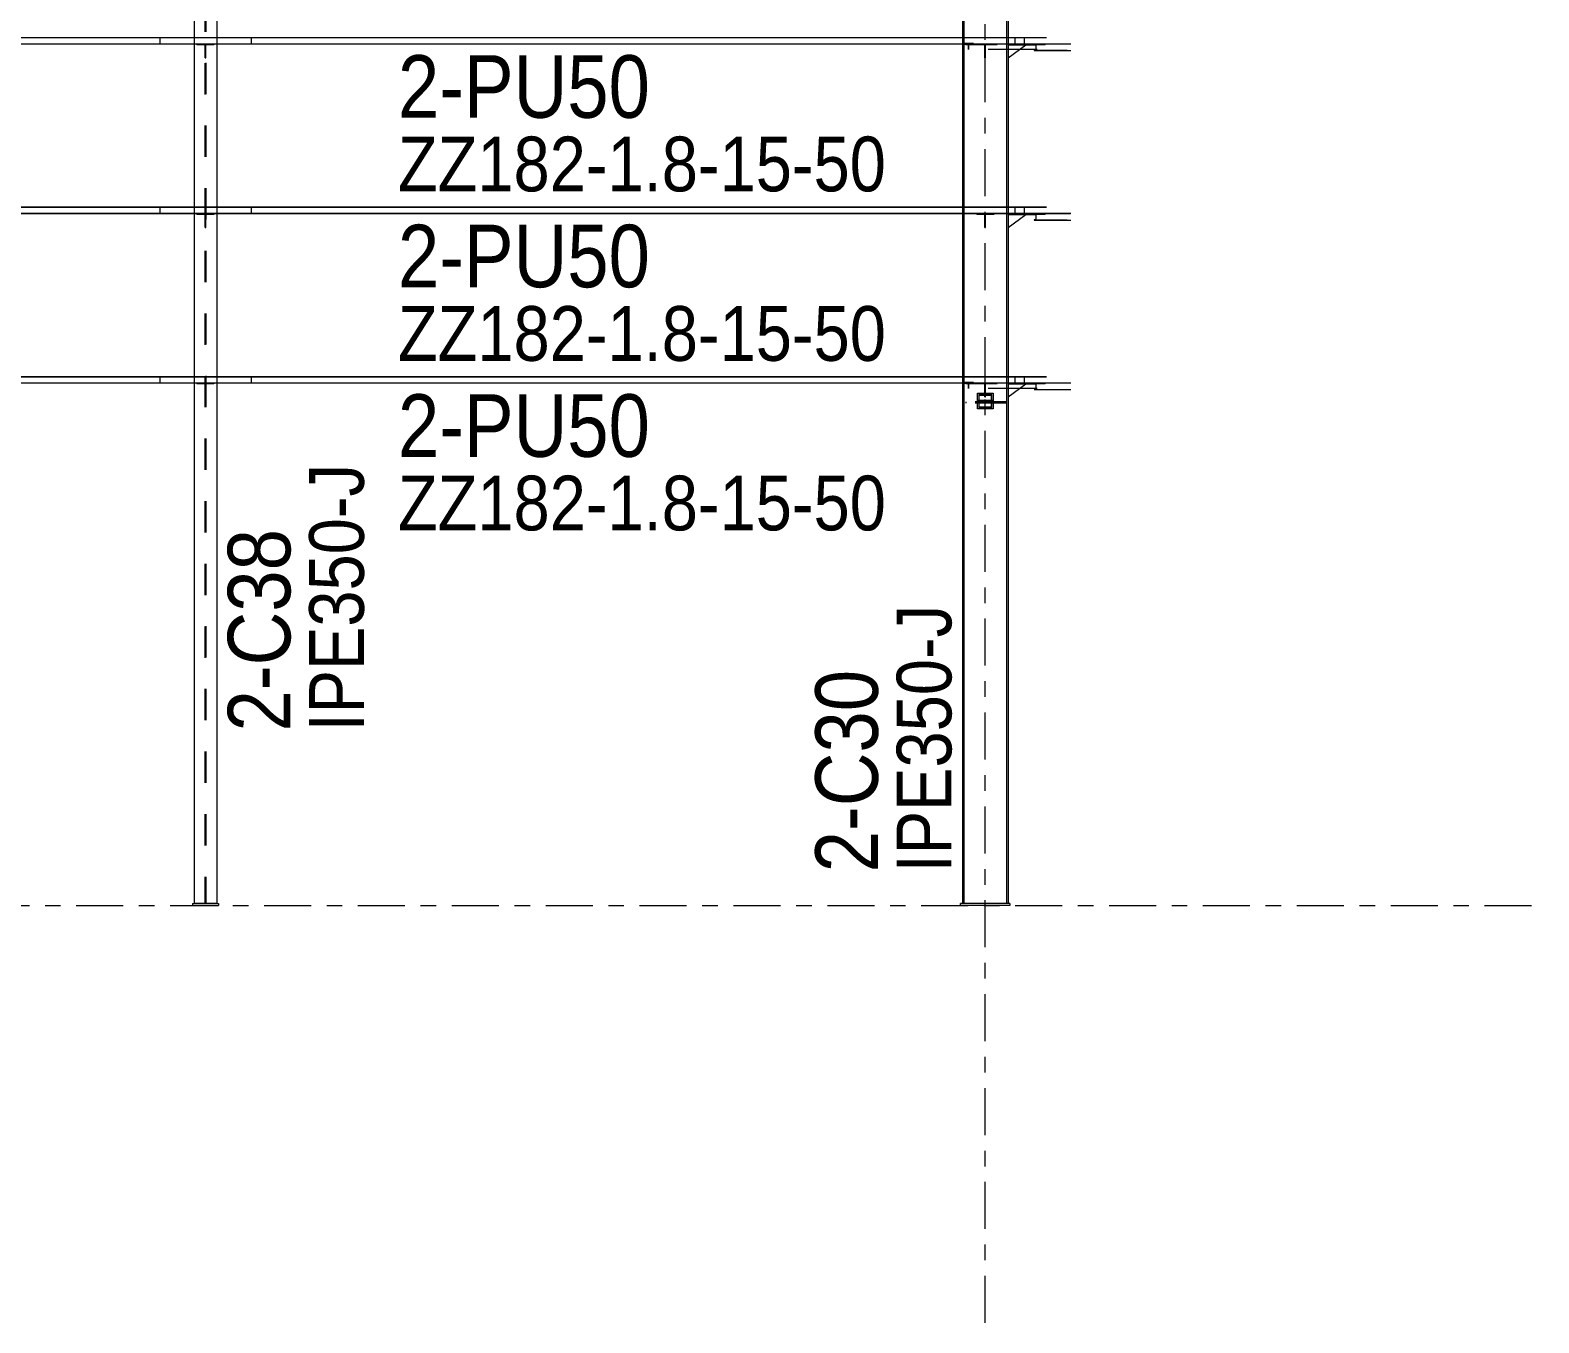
# Model space of a CAD drawing. Header units: millimetres. Extents: x -49 to 773, y -65 to 509.
# Drawn here: x 170 to 266.4, y 340.9 to 423.5 of the extents above; entities that cross this region are included whole.
import ezdxf

# ---------------------------------------------------------------- set-up
doc = ezdxf.new("R2010")
doc.units = ezdxf.units.MM
for name, pattern in [('XKITLINE00', [0]), ('XKITLINE02', [4, 2, -2]), ('XKITLINE03', [6, 3, -1, 1, -1])]:
    doc.linetypes.add(name, pattern=pattern)
for name, color, linetype, lineweight in [('Part', 2, 'Continuous', 0), ('PartMark', 7, 'Continuous', 0), ('S-grid', 1, 'Continuous', 0)]:
    doc.layers.add(name, color=color, linetype=linetype, lineweight=lineweight)
doc.styles.add('ARIAL', font='ARIAL.TTF')

# ---------------------------------------------------------------- blocks, each defined once
blk = doc.blocks.new('*A238')
at = {"layer": 'Part'}
blk.add_hatch(color=3, dxfattribs=at).paths.add_polyline_path([(178.286, 400.958), (178.286, 400.973), (233.528, 400.973), (233.528, 400.958)], flags=17)
blk = doc.blocks.new('*A239')
at = {"layer": 'Part'}
blk.add_hatch(color=3, dxfattribs=at).paths.add_polyline_path([(178.286, 422.625), (178.286, 422.64), (233.528, 422.64), (233.528, 422.625)], flags=17)
blk = doc.blocks.new('*A240')
at = {"layer": 'Part'}
blk.add_hatch(color=3, dxfattribs=at).paths.add_polyline_path([(178.286, 411.792), (178.286, 411.807), (233.528, 411.807), (233.528, 411.792)], flags=17)
blk = doc.blocks.new('*A241')
at = {"layer": 'Part'}
blk.add_hatch(color=3, dxfattribs=at).paths.add_polyline_path([(230.495, 411.75), (230.495, 411.792), (231.578, 411.792), (231.578, 411.75)], flags=17)
blk = doc.blocks.new('*A242')
at = {"layer": 'Part'}
blk.add_hatch(color=3, dxfattribs=at).paths.add_polyline_path([(230.495, 400.917), (230.495, 400.958), (231.578, 400.958), (231.578, 400.917)], flags=17)
blk = doc.blocks.new('*A243')
at = {"layer": 'Part'}
blk.add_hatch(color=3, dxfattribs=at).paths.add_polyline_path([(230.495, 422.583), (230.495, 422.625), (231.578, 422.625), (231.578, 422.583)], flags=17)
blk = doc.blocks.new('*A249')
at = {"layer": 'Part'}
blk.add_hatch(color=3, dxfattribs=at).paths.add_polyline_path([(125.453, 400.958), (125.453, 400.973), (184.12, 400.973), (184.12, 400.958)], flags=17)
blk = doc.blocks.new('*A251')
at = {"layer": 'Part'}
blk.add_hatch(color=3, dxfattribs=at).paths.add_polyline_path([(180.661, 400.917), (180.661, 400.958), (181.745, 400.958), (181.745, 400.917)], flags=17)
blk = doc.blocks.new('*A255')
at = {"layer": 'Part'}
blk.add_hatch(color=3, dxfattribs=at).paths.add_polyline_path([(125.453, 422.625), (125.453, 422.64), (184.12, 422.64), (184.12, 422.625)], flags=17)
blk = doc.blocks.new('*A256')
at = {"layer": 'Part'}
blk.add_hatch(color=3, dxfattribs=at).paths.add_polyline_path([(125.453, 411.792), (125.453, 411.807), (184.12, 411.807), (184.12, 411.792)], flags=17)
blk = doc.blocks.new('*A263')
at = {"layer": 'Part'}
blk.add_hatch(color=3, dxfattribs=at).paths.add_polyline_path([(180.661, 411.75), (180.661, 411.792), (181.745, 411.792), (181.745, 411.75)], flags=17)
blk = doc.blocks.new('*A264')
at = {"layer": 'Part'}
blk.add_hatch(color=3, dxfattribs=at).paths.add_polyline_path([(180.661, 422.583), (180.661, 422.625), (181.745, 422.625), (181.745, 422.583)], flags=17)
blk = doc.blocks.new('*A950')
at = {"layer": 'S-grid', "color": 1, "linetype": 'XKITLINE03', "lineweight": 0}
blk.add_line((-1.047, 367.583), (266.415, 367.583), dxfattribs=at)
blk = doc.blocks.new('*A951')
at = {"layer": 'S-grid', "color": 1, "linetype": 'XKITLINE03', "lineweight": 0}
blk.add_line((231.036, 340.917), (231.036, 491.125), dxfattribs=at)
at = {"layer": 'S-grid', "color": 3, "style": 'ARIAL', "width": 0.85}
blk.add_text("8'", height=3, dxfattribs=at).set_placement((229.542, 492.125))
blk = doc.blocks.new('*A1104')
at = {"layer": 'Part', "color": 7, "linetype": 'XKITLINE02', "lineweight": 0}
for p, q in [((181.932, 457.503), (180.474, 457.349)), ((181.174, 457.423), (181.174, 367.708)), ((181.232, 457.429), (181.232, 367.708)), ((180.474, 455.542), (180.474, 455.125)), ((181.932, 455.542), (181.932, 455.125)), ((180.474, 444.708), (180.474, 444.292)), ((181.932, 444.708), (181.932, 444.292)), ((180.474, 433.875), (180.474, 433.458)), ((181.932, 433.875), (181.932, 433.458)), ((180.474, 423.042), (180.474, 422.625)), ((181.932, 423.042), (181.932, 422.625)), ((180.474, 412.208), (180.474, 411.792)), ((181.932, 412.208), (181.932, 411.792)), ((180.474, 401.375), (180.474, 400.958)), ((181.932, 401.375), (181.932, 400.958)), ((181.932, 367.708), (180.474, 367.708))]:
    blk.add_line(p, q, dxfattribs=at)
at = {"layer": 'Part', "color": 2, "linetype": 'XKITLINE00', "lineweight": 0}
for p, q in [((180.474, 457.349), (180.474, 455.542)), ((181.932, 457.503), (181.932, 455.542)), ((180.474, 455.125), (180.474, 444.708)), ((181.932, 455.125), (181.932, 444.708)), ((180.474, 444.292), (180.474, 433.875)), ((181.932, 444.292), (181.932, 433.875)), ((180.474, 433.458), (180.474, 423.042)), ((181.932, 433.458), (181.932, 423.042)), ((180.474, 422.625), (180.474, 412.208)), ((181.932, 422.625), (181.932, 412.208)), ((180.474, 411.792), (180.474, 401.375)), ((181.932, 411.792), (181.932, 401.375)), ((180.474, 400.958), (180.474, 367.708)), ((181.932, 400.958), (181.932, 367.708))]:
    blk.add_line(p, q, dxfattribs=at)
blk = doc.blocks.new('*A1106')
at = {"layer": 'Part', "color": 2, "linetype": 'XKITLINE00', "lineweight": 0}
for p, q in [((229.578, 464.792), (229.578, 455.542)), ((232.495, 464.792), (229.578, 464.792)), ((229.67, 464.792), (229.67, 455.542)), ((232.403, 464.792), (232.403, 455.542)), ((232.495, 464.792), (232.495, 455.542)), ((229.578, 455.125), (229.578, 444.708)), ((229.67, 455.125), (229.67, 444.708)), ((232.403, 455.125), (232.403, 444.708)), ((232.495, 455.125), (232.495, 444.708)), ((229.578, 444.292), (229.578, 433.875)), ((229.67, 444.292), (229.67, 433.875)), ((232.403, 444.292), (232.403, 433.875)), ((232.495, 444.292), (232.495, 433.875)), ((229.578, 433.458), (229.578, 423.042)), ((229.67, 433.458), (229.67, 423.042)), ((232.403, 433.458), (232.403, 423.042)), ((232.495, 433.458), (232.495, 423.042)), ((229.578, 422.625), (229.578, 412.208)), ((229.67, 422.625), (229.67, 412.208)), ((232.403, 422.625), (232.403, 412.208)), ((232.495, 422.625), (232.495, 412.208)), ((229.578, 411.792), (229.578, 401.375)), ((229.67, 411.792), (229.67, 401.375)), ((232.403, 411.792), (232.403, 401.375)), ((232.495, 411.792), (232.495, 401.375)), ((229.578, 400.958), (229.578, 367.708)), ((229.67, 400.958), (229.67, 367.708)), ((232.403, 400.958), (232.403, 367.708)), ((232.495, 400.958), (232.495, 367.708))]:
    blk.add_line(p, q, dxfattribs=at)
at = {"layer": 'Part', "color": 7, "linetype": 'XKITLINE02', "lineweight": 0}
for p, q in [((229.578, 455.542), (229.578, 455.125)), ((229.67, 455.542), (229.67, 455.125)), ((232.403, 455.542), (232.403, 455.125)), ((232.495, 455.542), (232.495, 455.125)), ((229.578, 444.708), (229.578, 444.292)), ((229.67, 444.708), (229.67, 444.292)), ((232.403, 444.708), (232.403, 444.292)), ((232.495, 444.708), (232.495, 444.292)), ((229.578, 433.875), (229.578, 433.458)), ((229.67, 433.875), (229.67, 433.458)), ((232.403, 433.875), (232.403, 433.458)), ((232.495, 433.875), (232.495, 433.458)), ((229.578, 423.042), (229.578, 422.625)), ((229.67, 423.042), (229.67, 422.625)), ((232.403, 423.042), (232.403, 422.625)), ((232.495, 423.042), (232.495, 422.625)), ((229.578, 412.208), (229.578, 411.792)), ((229.67, 412.208), (229.67, 411.792)), ((232.403, 412.208), (232.403, 411.792)), ((232.495, 412.208), (232.495, 411.792)), ((229.578, 401.375), (229.578, 400.958)), ((229.67, 401.375), (229.67, 400.958)), ((232.403, 401.375), (232.403, 400.958)), ((232.495, 401.375), (232.495, 400.958)), ((232.495, 367.708), (229.578, 367.708))]:
    blk.add_line(p, q, dxfattribs=at)
blk = doc.blocks.new('*A1107')
at = {"layer": 'Part', "color": 2, "linetype": 'XKITLINE00', "lineweight": 0}
for p, q in [((178.286, 401.375), (178.286, 400.958)), ((233.528, 401.375), (178.286, 401.375)), ((233.528, 401.36), (178.286, 401.36)), ((233.528, 401.375), (233.528, 400.958)), ((233.528, 400.973), (178.286, 400.973)), ((233.528, 400.958), (178.286, 400.958))]:
    blk.add_line(p, q, dxfattribs=at)
blk = doc.blocks.new('*A1108')
at = {"layer": 'Part', "color": 2, "linetype": 'XKITLINE00', "lineweight": 0}
for p, q in [((178.286, 423.042), (178.286, 422.625)), ((233.528, 423.042), (178.286, 423.042)), ((233.528, 423.027), (178.286, 423.027)), ((233.528, 422.64), (178.286, 422.64)), ((233.528, 422.625), (178.286, 422.625)), ((233.528, 423.042), (233.528, 422.625))]:
    blk.add_line(p, q, dxfattribs=at)
blk = doc.blocks.new('*A1109')
at = {"layer": 'Part', "color": 2, "linetype": 'XKITLINE00', "lineweight": 0}
for p, q in [((178.286, 412.208), (178.286, 411.792)), ((233.528, 412.208), (178.286, 412.208)), ((233.528, 412.193), (178.286, 412.193)), ((233.528, 411.807), (178.286, 411.807)), ((233.528, 411.792), (178.286, 411.792)), ((233.528, 412.208), (233.528, 411.792))]:
    blk.add_line(p, q, dxfattribs=at)
blk = doc.blocks.new('*A1110')
at = {"layer": 'Part', "color": 2, "linetype": 'XKITLINE00', "lineweight": 0}
for p, q in [((181.745, 422.625), (180.661, 422.625)), ((180.661, 422.625), (180.661, 422.583)), ((181.745, 422.583), (180.661, 422.583)), ((181.745, 422.625), (181.745, 422.583))]:
    blk.add_line(p, q, dxfattribs=at)
blk = doc.blocks.new('*A1111')
at = {"layer": 'Part', "color": 2, "linetype": 'XKITLINE00', "lineweight": 0}
for p, q in [((181.182, 421.75), (181.182, 422.583)), ((181.224, 421.75), (181.224, 422.583)), ((181.182, 421.75), (181.224, 421.75))]:
    blk.add_line(p, q, dxfattribs=at)
at = {"layer": 'Part', "color": 7, "linetype": 'XKITLINE02', "lineweight": 0}
blk.add_line((181.182, 422.583), (181.224, 422.583), dxfattribs=at)
blk = doc.blocks.new('*A1112')
at = {"layer": 'Part', "color": 2, "linetype": 'XKITLINE00', "lineweight": 0}
for p, q in [((232.62, 367.708), (229.453, 367.708)), ((229.453, 367.583), (229.453, 367.708)), ((232.62, 367.583), (229.453, 367.583)), ((232.62, 367.708), (232.62, 367.583))]:
    blk.add_line(p, q, dxfattribs=at)
blk = doc.blocks.new('*A1113')
at = {"layer": 'Part', "color": 7, "linetype": 'XKITLINE02', "lineweight": 0}
for p, q in [((232.403, 399.78), (229.67, 399.78)), ((229.67, 399.696), (229.67, 399.78)), ((232.403, 399.696), (229.67, 399.696)), ((229.795, 399.78), (229.795, 399.696)), ((232.278, 399.696), (232.278, 399.78)), ((232.403, 399.78), (232.403, 399.696))]:
    blk.add_line(p, q, dxfattribs=at)
blk = doc.blocks.new('*A1114')
at = {"layer": 'Part', "color": 7, "linetype": 'XKITLINE02', "lineweight": 0}
for p, q in [((230.536, 399.863), (230.536, 399.78)), ((231.536, 399.863), (230.536, 399.863)), ((230.536, 399.78), (231.536, 399.78)), ((231.536, 399.78), (231.536, 399.863))]:
    blk.add_line(p, q, dxfattribs=at)
blk = doc.blocks.new('*A1115')
at = {"layer": 'Part', "color": 7, "linetype": 'XKITLINE02', "lineweight": 0}
for p, q in [((230.536, 400.321), (231.536, 400.321)), ((230.536, 399.321), (230.536, 400.321)), ((231.536, 400.321), (231.536, 399.321)), ((231.536, 399.321), (230.536, 399.321))]:
    blk.add_line(p, q, dxfattribs=at)
blk = doc.blocks.new('*A1116')
at = {"layer": 'Part', "color": 7, "linetype": 'XKITLINE02', "lineweight": 0}
for p, q in [((234.877, 411.792), (232.495, 411.792)), ((232.495, 411.792), (232.495, 411.75)), ((232.495, 411.792), (232.495, 411.75)), ((233.487, 411.75), (233.487, 411.792)), ((234.877, 411.75), (234.272, 411.75)), ((234.393, 411.75), (234.393, 411.792)), ((234.877, 411.75), (234.877, 411.792))]:
    blk.add_line(p, q, dxfattribs=at)
at = {"layer": 'Part', "color": 2, "linetype": 'XKITLINE00', "lineweight": 0}
for p, q in [((232.495, 411.75), (234.272, 411.75)), ((233.232, 411.75), (233.232, 411.792))]:
    blk.add_line(p, q, dxfattribs=at)
blk = doc.blocks.new('*A1117')
at = {"layer": 'Part', "color": 2, "linetype": 'XKITLINE00', "lineweight": 0}
blk.add_line((232.495, 410.917), (233.631, 411.75), dxfattribs=at)
at = {"layer": 'Part', "color": 7, "linetype": 'XKITLINE02', "lineweight": 0}
for p, q in [((232.495, 411.75), (232.495, 410.917)), ((233.631, 411.75), (232.495, 411.75))]:
    blk.add_line(p, q, dxfattribs=at)
blk = doc.blocks.new('*A1118')
at = {"layer": 'Part', "color": 7, "linetype": 'XKITLINE02', "lineweight": 0}
for p, q in [((234.877, 400.958), (232.495, 400.958)), ((232.495, 400.958), (232.495, 400.917)), ((232.495, 400.958), (232.495, 400.917)), ((233.487, 400.917), (233.487, 400.958)), ((234.877, 400.917), (234.272, 400.917)), ((234.393, 400.917), (234.393, 400.958)), ((234.877, 400.917), (234.877, 400.958))]:
    blk.add_line(p, q, dxfattribs=at)
at = {"layer": 'Part', "color": 2, "linetype": 'XKITLINE00', "lineweight": 0}
for p, q in [((232.495, 400.917), (234.272, 400.917)), ((233.232, 400.917), (233.232, 400.958))]:
    blk.add_line(p, q, dxfattribs=at)
blk = doc.blocks.new('*A1119')
at = {"layer": 'Part', "color": 2, "linetype": 'XKITLINE00', "lineweight": 0}
blk.add_line((232.495, 400.083), (233.631, 400.917), dxfattribs=at)
at = {"layer": 'Part', "color": 7, "linetype": 'XKITLINE02', "lineweight": 0}
for p, q in [((232.495, 400.917), (232.495, 400.083)), ((233.631, 400.917), (232.495, 400.917))]:
    blk.add_line(p, q, dxfattribs=at)
blk = doc.blocks.new('*A1120')
at = {"layer": 'Part', "color": 7, "linetype": 'XKITLINE02', "lineweight": 0}
for p, q in [((230.295, 401), (229.67, 401)), ((229.67, 401), (229.67, 400.958)), ((229.67, 400.958), (230.295, 400.958)), ((229.795, 400.958), (229.795, 401)), ((230.295, 400.958), (230.295, 401))]:
    blk.add_line(p, q, dxfattribs=at)
blk = doc.blocks.new('*A1121')
at = {"layer": 'Part', "color": 7, "linetype": 'XKITLINE02', "lineweight": 0}
for p, q in [((229.805, 400.958), (229.805, 400.942)), ((234.36, 400.958), (229.805, 400.958)), ((229.805, 400.942), (234.328, 400.942)), ((229.972, 400.625), (229.972, 400.942)), ((233.233, 400.625), (229.972, 400.625)), ((229.981, 400.625), (229.981, 400.958)), ((234.36, 400.625), (234.272, 400.625))]:
    blk.add_line(p, q, dxfattribs=at)
at = {"layer": 'Part', "color": 2, "linetype": 'XKITLINE00', "lineweight": 0}
blk.add_line((234.272, 400.625), (233.233, 400.625), dxfattribs=at)
blk = doc.blocks.new('*A1122')
at = {"layer": 'Part', "color": 2, "linetype": 'XKITLINE00', "lineweight": 0}
for p, q in [((231.015, 410.917), (231.015, 411.75)), ((231.057, 410.917), (231.057, 411.75)), ((231.015, 410.917), (231.057, 410.917))]:
    blk.add_line(p, q, dxfattribs=at)
at = {"layer": 'Part', "color": 7, "linetype": 'XKITLINE02', "lineweight": 0}
for p, q in [((231.015, 411.75), (231.057, 411.75)), ((231.057, 411.75), (231.015, 411.75))]:
    blk.add_line(p, q, dxfattribs=at)
blk = doc.blocks.new('*A1123')
at = {"layer": 'Part', "color": 2, "linetype": 'XKITLINE00', "lineweight": 0}
for p, q in [((231.015, 400.083), (231.015, 400.917)), ((231.057, 400.083), (231.057, 400.917)), ((231.015, 400.083), (231.057, 400.083))]:
    blk.add_line(p, q, dxfattribs=at)
at = {"layer": 'Part', "color": 7, "linetype": 'XKITLINE02', "lineweight": 0}
for p, q in [((231.015, 400.917), (231.057, 400.917)), ((231.057, 400.917), (231.015, 400.917))]:
    blk.add_line(p, q, dxfattribs=at)
blk = doc.blocks.new('*A1124')
at = {"layer": 'Part', "color": 2, "linetype": 'XKITLINE00', "lineweight": 0}
for p, q in [((231.578, 411.792), (230.495, 411.792)), ((230.495, 411.792), (230.495, 411.75)), ((231.578, 411.75), (230.495, 411.75)), ((231.578, 411.792), (231.578, 411.75))]:
    blk.add_line(p, q, dxfattribs=at)
blk = doc.blocks.new('*A1125')
at = {"layer": 'Part', "color": 2, "linetype": 'XKITLINE00', "lineweight": 0}
for p, q in [((231.578, 400.958), (230.495, 400.958)), ((230.495, 400.958), (230.495, 400.917)), ((231.578, 400.917), (230.495, 400.917)), ((231.578, 400.958), (231.578, 400.917))]:
    blk.add_line(p, q, dxfattribs=at)
blk = doc.blocks.new('*A1126')
at = {"layer": 'Part', "color": 2, "linetype": 'XKITLINE00', "lineweight": 0}
for p, q in [((231.015, 421.75), (231.015, 422.583)), ((231.057, 421.75), (231.057, 422.583)), ((231.015, 421.75), (231.057, 421.75))]:
    blk.add_line(p, q, dxfattribs=at)
at = {"layer": 'Part', "color": 7, "linetype": 'XKITLINE02', "lineweight": 0}
for p, q in [((231.015, 422.583), (231.057, 422.583)), ((231.057, 422.583), (231.015, 422.583))]:
    blk.add_line(p, q, dxfattribs=at)
blk = doc.blocks.new('*A1127')
at = {"layer": 'Part', "color": 7, "linetype": 'XKITLINE02', "lineweight": 0}
for p, q in [((230.295, 422.667), (229.67, 422.667)), ((229.67, 422.667), (229.67, 422.625)), ((229.67, 422.625), (230.295, 422.625)), ((229.795, 422.625), (229.795, 422.667)), ((230.295, 422.625), (230.295, 422.667))]:
    blk.add_line(p, q, dxfattribs=at)
blk = doc.blocks.new('*A1128')
at = {"layer": 'Part', "color": 7, "linetype": 'XKITLINE02', "lineweight": 0}
for p, q in [((229.805, 422.625), (229.805, 422.608)), ((234.36, 422.625), (229.805, 422.625)), ((229.805, 422.608), (234.328, 422.608)), ((229.972, 422.292), (229.972, 422.608)), ((233.233, 422.292), (229.972, 422.292)), ((229.981, 422.292), (229.981, 422.625)), ((234.36, 422.292), (234.272, 422.292))]:
    blk.add_line(p, q, dxfattribs=at)
at = {"layer": 'Part', "color": 2, "linetype": 'XKITLINE00', "lineweight": 0}
blk.add_line((234.272, 422.292), (233.233, 422.292), dxfattribs=at)
blk = doc.blocks.new('*A1132')
at = {"layer": 'Part', "color": 7, "linetype": 'XKITLINE02', "lineweight": 0}
for p, q in [((234.877, 422.625), (232.495, 422.625)), ((232.495, 422.625), (232.495, 422.583)), ((232.495, 422.625), (232.495, 422.583)), ((233.487, 422.583), (233.487, 422.625)), ((234.877, 422.583), (234.272, 422.583)), ((234.393, 422.583), (234.393, 422.625)), ((234.877, 422.583), (234.877, 422.625))]:
    blk.add_line(p, q, dxfattribs=at)
at = {"layer": 'Part', "color": 2, "linetype": 'XKITLINE00', "lineweight": 0}
for p, q in [((232.495, 422.583), (234.272, 422.583)), ((233.232, 422.583), (233.232, 422.625))]:
    blk.add_line(p, q, dxfattribs=at)
blk = doc.blocks.new('*A1133')
at = {"layer": 'Part', "color": 2, "linetype": 'XKITLINE00', "lineweight": 0}
blk.add_line((232.495, 421.75), (233.631, 422.583), dxfattribs=at)
at = {"layer": 'Part', "color": 7, "linetype": 'XKITLINE02', "lineweight": 0}
for p, q in [((232.495, 422.583), (232.495, 421.75)), ((233.631, 422.583), (232.495, 422.583))]:
    blk.add_line(p, q, dxfattribs=at)
blk = doc.blocks.new('*A1134')
at = {"layer": 'Part', "color": 2, "linetype": 'XKITLINE00', "lineweight": 0}
for p, q in [((231.578, 422.625), (230.495, 422.625)), ((230.495, 422.625), (230.495, 422.583)), ((231.578, 422.583), (230.495, 422.583)), ((231.578, 422.625), (231.578, 422.583))]:
    blk.add_line(p, q, dxfattribs=at)
blk = doc.blocks.new('*A1152')
at = {"layer": 'Part', "color": 2, "linetype": 'XKITLINE00', "lineweight": 0}
for p, q in [((125.453, 401.375), (125.453, 400.958)), ((184.12, 401.375), (125.453, 401.375)), ((184.12, 401.36), (125.453, 401.36)), ((184.12, 401.375), (184.12, 400.958)), ((184.12, 400.973), (125.453, 400.973)), ((184.12, 400.958), (125.453, 400.958))]:
    blk.add_line(p, q, dxfattribs=at)
blk = doc.blocks.new('*A1156')
at = {"layer": 'Part', "color": 2, "linetype": 'XKITLINE00', "lineweight": 0}
for p, q in [((180.37, 367.708), (180.37, 367.583)), ((180.37, 367.708), (182.036, 367.708)), ((180.37, 367.583), (182.036, 367.583)), ((182.036, 367.708), (182.036, 367.583))]:
    blk.add_line(p, q, dxfattribs=at)
blk = doc.blocks.new('*A1157')
at = {"layer": 'Part', "color": 2, "linetype": 'XKITLINE00', "lineweight": 0}
for p, q in [((181.745, 400.958), (180.661, 400.958)), ((180.661, 400.958), (180.661, 400.917)), ((181.745, 400.917), (180.661, 400.917)), ((181.745, 400.958), (181.745, 400.917))]:
    blk.add_line(p, q, dxfattribs=at)
blk = doc.blocks.new('*A1158')
at = {"layer": 'Part', "color": 2, "linetype": 'XKITLINE00', "lineweight": 0}
for p, q in [((181.182, 400.083), (181.182, 400.917)), ((181.224, 400.083), (181.224, 400.917)), ((181.182, 400.083), (181.224, 400.083))]:
    blk.add_line(p, q, dxfattribs=at)
at = {"layer": 'Part', "color": 7, "linetype": 'XKITLINE02', "lineweight": 0}
blk.add_line((181.182, 400.917), (181.224, 400.917), dxfattribs=at)
blk = doc.blocks.new('*A1163')
at = {"layer": 'Part', "color": 2, "linetype": 'XKITLINE00', "lineweight": 0}
for p, q in [((125.453, 423.042), (125.453, 422.625)), ((184.12, 423.042), (125.453, 423.042)), ((184.12, 423.027), (125.453, 423.027)), ((184.12, 422.64), (125.453, 422.64)), ((184.12, 422.625), (125.453, 422.625)), ((184.12, 423.042), (184.12, 422.625))]:
    blk.add_line(p, q, dxfattribs=at)
blk = doc.blocks.new('*A1164')
at = {"layer": 'Part', "color": 2, "linetype": 'XKITLINE00', "lineweight": 0}
for p, q in [((125.453, 412.208), (125.453, 411.792)), ((184.12, 412.208), (125.453, 412.208)), ((184.12, 412.193), (125.453, 412.193)), ((184.12, 411.807), (125.453, 411.807)), ((184.12, 411.792), (125.453, 411.792)), ((184.12, 412.208), (184.12, 411.792))]:
    blk.add_line(p, q, dxfattribs=at)
blk = doc.blocks.new('*A1194')
at = {"layer": 'Part', "color": 2, "linetype": 'XKITLINE00', "lineweight": 0}
for p, q in [((181.745, 411.792), (180.661, 411.792)), ((180.661, 411.792), (180.661, 411.75)), ((181.745, 411.75), (180.661, 411.75)), ((181.745, 411.792), (181.745, 411.75))]:
    blk.add_line(p, q, dxfattribs=at)
blk = doc.blocks.new('*A1195')
at = {"layer": 'Part', "color": 2, "linetype": 'XKITLINE00', "lineweight": 0}
for p, q in [((181.182, 410.917), (181.182, 411.75)), ((181.224, 410.917), (181.224, 411.75)), ((181.182, 410.917), (181.224, 410.917))]:
    blk.add_line(p, q, dxfattribs=at)
at = {"layer": 'Part', "color": 7, "linetype": 'XKITLINE02', "lineweight": 0}
blk.add_line((181.182, 411.75), (181.224, 411.75), dxfattribs=at)
blk = doc.blocks.new('*A1198')
at = {"layer": 'Part', "color": 7, "linetype": 'XKITLINE02', "lineweight": 0}
for p, q in [((231.453, 400.238), (230.62, 400.238)), ((230.62, 400.238), (230.62, 399.405)), ((230.653, 399.438), (230.653, 400.205)), ((230.653, 400.205), (231.42, 400.205)), ((231.42, 400.205), (231.42, 399.438)), ((231.453, 399.405), (231.453, 400.238)), ((230.62, 399.405), (231.453, 399.405)), ((231.42, 399.438), (230.653, 399.438))]:
    blk.add_line(p, q, dxfattribs=at)
blk = doc.blocks.new('*A1199')
at = {"layer": 'Part', "color": 7, "linetype": 'XKITLINE02', "lineweight": 0}
for p, q in [((232.928, 401.375), (232.928, 400.958)), ((233.528, 401.375), (232.928, 401.375)), ((232.942, 400.973), (232.942, 401.36)), ((233.528, 401.36), (232.942, 401.36)), ((233.04, 401.36), (233.04, 401.375)), ((233.528, 400.958), (232.928, 400.958)), ((233.528, 400.973), (232.942, 400.973)), ((236.494, 400.958), (234.272, 400.958)), ((234.272, 400.572), (236.494, 400.572))]:
    blk.add_line(p, q, dxfattribs=at)
at = {"layer": 'Part', "color": 2, "linetype": 'XKITLINE00', "lineweight": 0}
for p, q in [((234.955, 401.375), (233.528, 401.375)), ((234.955, 401.36), (233.528, 401.36)), ((236.51, 400.973), (233.528, 400.973)), ((234.272, 400.958), (233.528, 400.958)), ((234.173, 400.572), (234.173, 400.557)), ((234.272, 400.572), (234.173, 400.572)), ((234.173, 400.557), (236.51, 400.557)), ((234.272, 400.958), (234.272, 400.572)), ((234.285, 400.557), (234.285, 400.973))]:
    blk.add_line(p, q, dxfattribs=at)
blk = doc.blocks.new('*A1201')
at = {"layer": 'Part', "color": 7, "linetype": 'XKITLINE02', "lineweight": 0}
for p, q in [((232.928, 423.042), (232.928, 422.625)), ((233.528, 423.042), (232.928, 423.042)), ((233.528, 422.625), (232.928, 422.625)), ((232.942, 422.64), (232.942, 423.027)), ((233.528, 423.027), (232.942, 423.027)), ((233.528, 422.64), (232.942, 422.64)), ((233.04, 423.027), (233.04, 423.042)), ((236.494, 422.625), (234.272, 422.625)), ((234.272, 422.238), (236.494, 422.238))]:
    blk.add_line(p, q, dxfattribs=at)
at = {"layer": 'Part', "color": 2, "linetype": 'XKITLINE00', "lineweight": 0}
for p, q in [((234.955, 423.042), (233.528, 423.042)), ((234.955, 423.027), (233.528, 423.027)), ((236.51, 422.64), (233.528, 422.64)), ((234.272, 422.625), (233.528, 422.625)), ((234.272, 422.625), (234.272, 422.238)), ((234.285, 422.223), (234.285, 422.64)), ((234.173, 422.238), (234.173, 422.223)), ((234.272, 422.238), (234.173, 422.238)), ((234.173, 422.223), (236.51, 422.223))]:
    blk.add_line(p, q, dxfattribs=at)
blk = doc.blocks.new('*A1202')
at = {"layer": 'Part', "color": 7, "linetype": 'XKITLINE02', "lineweight": 0}
for p, q in [((232.928, 412.208), (232.928, 411.792)), ((233.528, 412.208), (232.928, 412.208)), ((233.528, 411.792), (232.928, 411.792)), ((232.942, 411.807), (232.942, 412.193)), ((233.528, 412.193), (232.942, 412.193)), ((233.528, 411.807), (232.942, 411.807)), ((233.04, 412.193), (233.04, 412.208)), ((236.494, 411.792), (234.272, 411.792)), ((234.272, 411.405), (236.494, 411.405))]:
    blk.add_line(p, q, dxfattribs=at)
at = {"layer": 'Part', "color": 2, "linetype": 'XKITLINE00', "lineweight": 0}
for p, q in [((234.955, 412.208), (233.528, 412.208)), ((234.955, 412.193), (233.528, 412.193)), ((236.51, 411.807), (233.528, 411.807)), ((234.272, 411.792), (233.528, 411.792)), ((234.272, 411.792), (234.272, 411.405)), ((234.285, 411.39), (234.285, 411.807)), ((234.173, 411.405), (234.173, 411.39)), ((234.272, 411.405), (234.173, 411.405)), ((234.173, 411.39), (236.51, 411.39))]:
    blk.add_line(p, q, dxfattribs=at)
blk = doc.blocks.new('*A1239')
at = {"layer": 'PartMark', "color": 3, "style": 'ARIAL', "width": 0.85}
blk.add_text('2-PU50', height=4, dxfattribs=at).set_placement((193.506, 396.258))
at = {"layer": 'PartMark', "color": 7, "style": 'ARIAL', "width": 0.85}
blk.add_text('ZZ182-1.8-15-50', height=3.5, dxfattribs=at).set_placement((193.506, 391.558))
blk = doc.blocks.new('*A1240')
at = {"layer": 'PartMark', "color": 3, "style": 'ARIAL', "width": 0.85}
blk.add_text('2-PU50', height=4, dxfattribs=at).set_placement((193.506, 417.925))
at = {"layer": 'PartMark', "color": 7, "style": 'ARIAL', "width": 0.85}
blk.add_text('ZZ182-1.8-15-50', height=3.5, dxfattribs=at).set_placement((193.506, 413.225))
blk = doc.blocks.new('*A1241')
at = {"layer": 'PartMark', "color": 3, "style": 'ARIAL', "width": 0.85}
blk.add_text('2-PU50', height=4, dxfattribs=at).set_placement((193.506, 407.092))
at = {"layer": 'PartMark', "color": 7, "style": 'ARIAL', "width": 0.85}
blk.add_text('ZZ182-1.8-15-50', height=3.5, dxfattribs=at).set_placement((193.506, 402.392))
blk = doc.blocks.new('*A1247')
at = {"layer": 'PartMark', "color": 7, "style": 'ARIAL', "width": 0.85}
blk.add_text('IPE350-J', height=3.5, rotation=90.00021, dxfattribs=at).set_placement((191.332, 378.708))
at = {"layer": 'PartMark', "color": 3, "style": 'ARIAL', "width": 0.85}
blk.add_text('2-C38', height=4, rotation=90.00021, dxfattribs=at).set_placement((186.632, 378.708))
blk = doc.blocks.new('*A1252')
at = {"layer": 'PartMark', "color": 7, "style": 'ARIAL', "width": 0.85}
blk.add_text('IPE350-J', height=3.5, rotation=90.00021, dxfattribs=at).set_placement((228.878, 369.708))
at = {"layer": 'PartMark', "color": 3, "style": 'ARIAL', "width": 0.85}
blk.add_text('2-C30', height=4, rotation=90.00021, dxfattribs=at).set_placement((224.178, 369.708))

msp = doc.modelspace()

# ---------------------------------------------------------------- block references
at = {"lineweight": 0}
for name in ['*A951', '*A1106', '*A1104', '*A1163', '*A255', '*A1108', '*A239', '*A264', '*A1110', '*A1111', '*A1127', '*A1128', '*A243', '*A1134', '*A1126', '*A1132', '*A1133', '*A1201', '*A1240', '*A1164', '*A256', '*A1109', '*A240', '*A263', '*A1194', '*A1195', '*A241', '*A1124', '*A1122', '*A1116', '*A1117', '*A1202', '*A1241', '*A1152', '*A1107', '*A1199', '*A249', '*A238', '*A251', '*A1157', '*A1158', '*A1239', '*A1120', '*A1121', '*A242', '*A1125', '*A1115', '*A1198', '*A1123', '*A1118', '*A1119', '*A1113', '*A1114', '*A1247', '*A1252', '*A950', '*A1156', '*A1112']:
    msp.add_blockref(name, (0, 0), dxfattribs=at)

doc.saveas('drawing.dxf')
